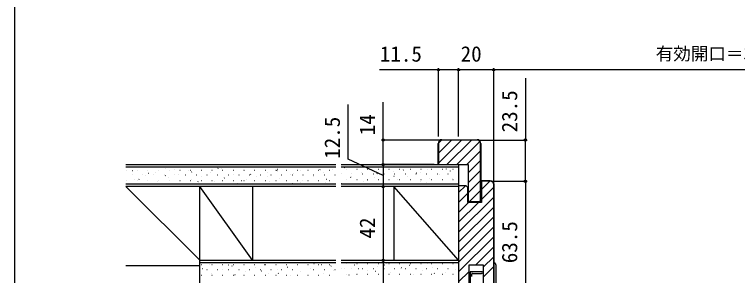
# Model space of a CAD drawing. Units: millimetres, scale not verified. Extents: x -525 to 525, y -783 to 779.
# Drawn here: x -525 to -113.2, y -164.7 to -16.1 of the extents above; entities that cross this region are included whole.
import ezdxf
from ezdxf.enums import TextEntityAlignment as Align

# ---------------------------------------------------------------- set-up
doc = ezdxf.new("R2010")
doc.units = ezdxf.units.MM
doc.header["$LTSCALE"] = 4
for name, color, linetype in [('0-6_YKK_13', 4, 'Continuous'), ('0-8_YKK_D', 6, 'Continuous'), ('0-9_YKK_ZWAK', 7, 'Continuous'), ('0-A_YSS_K', 3, 'Continuous'), ('0-B_YSS_KE', 3, 'Continuous')]:
    doc.layers.add(name, color=color, linetype=linetype)
doc.styles.add('ＭＳ ゴシック', font='')
doc.styles.get('ＭＳ ゴシック').set_extended_font_data('MS Gothic')

msp = doc.modelspace()

# ---------------------------------------------------------------- linework, layer by layer
at = {"layer": '0-6_YKK_13'}
for p, q in [((-251.8, -157.579), (-251.419, -157.579)), ((-251.8, -171.579), (-251.8, -157.579)), ((-251.133, -157.787), (-250.8, -158.829)), ((-250.8, -158.829), (-250.8, -159.085)), ((-250.8, -159.085), (-250.8, -170.072)), ((-265.5, -163.079), (-265.5, -174.579)), ((-259, -162.579), (-265, -162.579)), ((-264.5, -165.279), (-264.5, -163.879)), ((-264.2, -163.579), (-259, -163.579))]:
    msp.add_line(p, q, dxfattribs=at)
for centre, radius, start, end in [((-251.419, -157.879), 0.3, 17.74467, 90), ((-265, -163.079), 0.5, 90, 180), ((-264.2, -163.879), 0.3, 90, 180), ((-259, -163.079), 0.5, 270, 90)]:
    msp.add_arc(centre, radius, start, end, dxfattribs=at)
at = {"layer": '0-8_YKK_D'}
for p, q in [((-283.497, -85.579), (-283.497, -46.578)), ((-271.997, -85.64), (-271.997, -46.578)), ((-271.997, -85.64), (-271.997, -46.578)), ((-252, -47.578), (-271.997, -47.578)), ((-252, -112.079), (-252, -46.578)), ((-251.997, -85.379), (-251.997, -46.578)), ((84.5, -47.578), (-251.997, -47.578)), ((-234, -52.362), (-234, -87.579)), ((-282.497, -87.579), (-315.995, -87.579)), ((-260.497, -87.579), (-233, -87.579)), ((-234, -111.079), (-234, -87.579)), ((-285.997, -101.578), (-315.995, -101.578)), ((-285.997, -101.578), (-315.995, -101.578)), ((-314.995, -101.578), (-314.995, -114.078)), ((-253.571, -111.079), (-233, -111.079)), ((-253.571, -111.079), (-233, -111.079)), ((-234, -111.079), (-234, -174.579)), ((-275.997, -114.078), (-315.995, -114.078)), ((-275.997, -114.078), (-315.995, -114.078)), ((-314.995, -114.078), (-314.995, -156.079))]:
    msp.add_line(p, q, dxfattribs=at)
for points in [[(-271.997, -47.578), (-283.497, -47.578), (-317.047, -47.578)], [(-314.995, -107.828), (-334.995, -98.422), (-334.995, -67.422)], [(-314.995, -101.578), (-314.995, -87.579), (-314.995, -65.961)], [(-314.995, -156.079), (-314.995, -168.579), (-314.995, -201.129)]]:
    msp.add_lwpolyline(points, dxfattribs=at)
for centre in [(-283.497, -47.578), (-271.997, -47.578), (-271.997, -47.578), (-252, -47.578), (-251.997, -47.578), (-314.995, -87.579), (-234, -87.579), (-314.995, -101.578), (-314.995, -101.578), (-234, -111.079), (-234, -111.079), (-314.995, -114.078), (-314.995, -114.078), (-314.995, -156.079), (-314.995, -156.079)]:
    msp.add_circle(centre, 0.637, dxfattribs=at)
at = {"layer": '0-9_YKK_ZWAK'}
msp.add_line((-525, 746.6), (-525, -783.4), dxfattribs=at)
at = {"layer": '0-A_YSS_K'}
for p, q in [((-283.497, -95.017), (-276.059, -87.579)), ((-283.497, -100.674), (-270.402, -87.579)), ((-283.484, -89.346), (-281.73, -87.592)), ((-278.745, -101.579), (-264.745, -87.579)), ((-273.089, -101.579), (-259.894, -88.384)), ((-267.432, -101.579), (-259.497, -93.644)), ((-461.5, -101.579), (-341.865, -101.579)), ((-338.865, -101.579), (-272, -101.579)), ((-272, -101.579), (-272, -168.579)), ((-266.497, -106.301), (-259.497, -99.301)), ((-341.865, -103.079), (-461.5, -103.079)), ((-461.214, -104.658), (-461.114, -104.658)), ((-457.678, -104.888), (-457.659, -104.881)), ((-455.134, -104.658), (-455.034, -104.658)), ((-449.054, -104.658), (-448.954, -104.658)), ((-448.724, -106.467), (-448.557, -106.356)), ((-444.66, -105.96), (-444.641, -105.953)), ((-442.974, -104.658), (-442.874, -104.658)), ((-439.173, -104.017), (-439.154, -104.01)), ((-436.894, -104.658), (-436.794, -104.658)), ((-433.74, -104.385), (-433.574, -104.274)), ((-431.641, -107.031), (-431.622, -107.025)), ((-430.814, -104.658), (-430.714, -104.658)), ((-426.155, -105.089), (-426.136, -105.082)), ((-424.734, -104.658), (-424.634, -104.658)), ((-424.135, -105.863), (-423.968, -105.752)), ((-418.654, -104.658), (-418.554, -104.658)), ((-413.136, -106.16), (-413.117, -106.154)), ((-412.574, -104.658), (-412.474, -104.658)), ((-409.151, -103.781), (-408.984, -103.67)), ((-406.896, -103.951), (-406.877, -103.944)), ((-406.494, -104.658), (-406.394, -104.658)), ((-400.414, -104.658), (-400.314, -104.658)), ((-394.334, -104.658), (-394.234, -104.658)), ((-393.878, -105.022), (-393.859, -105.016)), ((-390.558, -107.145), (-390.391, -107.035)), ((-388.254, -104.658), (-388.154, -104.658)), ((-382.174, -104.658), (-382.074, -104.658)), ((-380.859, -106.094), (-380.84, -106.088)), ((-376.094, -104.658), (-375.994, -104.658)), ((-375.574, -105.063), (-375.407, -104.953)), ((-375.279, -104.118), (-375.26, -104.111)), ((-370.014, -104.658), (-369.914, -104.658)), ((-365.968, -106.541), (-365.802, -106.431)), ((-363.934, -104.658), (-363.834, -104.658)), ((-362.26, -105.19), (-362.241, -105.183)), ((-357.854, -104.658), (-357.754, -104.658)), ((-356.774, -103.247), (-356.755, -103.24)), ((-351.774, -104.658), (-351.674, -104.658)), ((-350.984, -104.459), (-350.818, -104.349)), ((-349.242, -106.262), (-349.223, -106.255)), ((-345.694, -104.658), (-345.594, -104.658)), ((-343.755, -104.319), (-343.737, -104.312)), ((-272, -103.079), (-338.865, -103.079)), ((-338.865, -106.848), (-338.83, -106.848)), ((-337.182, -103.4), (-337.015, -103.29)), ((-336.08, -104.098), (-335.98, -104.098)), ((-334.987, -103.136), (-334.969, -103.13)), ((-332.85, -106.848), (-332.75, -106.848)), ((-330, -104.098), (-329.9, -104.098)), ((-327.455, -106.151), (-327.436, -106.144)), ((-326.77, -106.848), (-326.67, -106.848)), ((-323.92, -104.098), (-323.82, -104.098)), ((-321.969, -104.208), (-321.95, -104.201)), ((-320.69, -106.848), (-320.59, -106.848)), ((-318.588, -106.765), (-318.422, -106.654)), ((-317.84, -104.098), (-317.74, -104.098)), ((-314.61, -106.848), (-314.51, -106.848)), ((-311.76, -104.098), (-311.66, -104.098)), ((-308.95, -105.28), (-308.932, -105.273)), ((-308.53, -106.848), (-308.43, -106.848)), ((-305.68, -104.098), (-305.58, -104.098)), ((-303.604, -104.683), (-303.438, -104.572)), ((-302.45, -106.848), (-302.35, -106.848)), ((-299.6, -104.098), (-299.5, -104.098)), ((-296.37, -106.848), (-296.27, -106.848)), ((-295.932, -106.352), (-295.913, -106.345)), ((-293.999, -106.161), (-293.832, -106.05)), ((-293.52, -104.098), (-293.42, -104.098)), ((-290.29, -106.848), (-290.19, -106.848)), ((-289.692, -104.142), (-289.673, -104.135)), ((-287.44, -104.098), (-287.34, -104.098)), ((-284.21, -106.848), (-284.11, -106.848)), ((-281.36, -104.098), (-281.26, -104.098)), ((-279.015, -104.078), (-278.848, -103.968)), ((-278.13, -106.848), (-278.03, -106.848)), ((-276.673, -105.214), (-276.654, -105.207)), ((-275.28, -104.098), (-275.18, -104.098)), ((-272.05, -106.848), (-272, -106.848)), ((-266.497, -111.958), (-259.497, -104.958)), ((-461.214, -110.638), (-461.114, -110.638)), ((-457.984, -107.408), (-457.884, -107.408)), ((-456.48, -110.145), (-456.461, -110.139)), ((-455.134, -110.638), (-455.034, -110.638)), ((-454.103, -110.027), (-453.936, -109.916)), ((-451.904, -107.408), (-451.804, -107.408)), ((-450.24, -107.936), (-450.221, -107.929)), ((-449.054, -110.638), (-448.954, -110.638)), ((-445.824, -107.408), (-445.724, -107.408)), ((-442.974, -110.638), (-442.874, -110.638)), ((-439.744, -107.408), (-439.644, -107.408)), ((-439.119, -107.945), (-438.952, -107.834)), ((-437.221, -109.007), (-437.203, -109.001)), ((-436.894, -110.638), (-436.794, -110.638)), ((-433.664, -107.408), (-433.564, -107.408)), ((-430.814, -110.638), (-430.714, -110.638)), ((-427.584, -107.408), (-427.484, -107.408)), ((-424.734, -110.638), (-424.634, -110.638)), ((-424.203, -110.079), (-424.184, -110.073)), ((-421.504, -107.408), (-421.404, -107.408)), ((-418.654, -110.638), (-418.554, -110.638)), ((-418.623, -108.103), (-418.604, -108.096)), ((-415.424, -107.408), (-415.324, -107.408)), ((-412.574, -110.638), (-412.474, -110.638)), ((-411.184, -111.151), (-411.166, -111.144)), ((-409.344, -107.408), (-409.244, -107.408)), ((-406.494, -110.638), (-406.394, -110.638)), ((-405.604, -109.175), (-405.585, -109.168)), ((-405.541, -109.227), (-405.375, -109.117)), ((-403.264, -107.408), (-403.164, -107.408)), ((-400.414, -110.638), (-400.314, -110.638)), ((-400.118, -107.232), (-400.099, -107.226)), ((-397.184, -107.408), (-397.084, -107.408)), ((-395.936, -110.705), (-395.769, -110.595)), ((-394.334, -110.638), (-394.234, -110.638)), ((-392.586, -110.247), (-392.567, -110.24)), ((-391.104, -107.408), (-391.004, -107.408)), ((-388.254, -110.638), (-388.154, -110.638)), ((-387.099, -108.304), (-387.08, -108.297)), ((-385.024, -107.408), (-384.924, -107.408)), ((-382.174, -110.638), (-382.074, -110.638)), ((-380.952, -108.623), (-380.785, -108.513)), ((-378.944, -107.408), (-378.844, -107.408)), ((-376.094, -110.638), (-375.994, -110.638)), ((-374.081, -109.376), (-374.062, -109.369)), ((-372.864, -107.408), (-372.764, -107.408)), ((-370.014, -110.638), (-369.914, -110.638)), ((-367.841, -107.166), (-367.822, -107.159)), ((-366.784, -107.408), (-366.684, -107.408)), ((-363.934, -110.638), (-363.834, -110.638)), ((-361.062, -110.448), (-361.043, -110.441)), ((-360.704, -107.408), (-360.604, -107.408)), ((-357.854, -110.638), (-357.754, -110.638)), ((-354.822, -108.238), (-354.803, -108.231)), ((-354.624, -107.408), (-354.524, -107.408)), ((-351.774, -110.638), (-351.674, -110.638)), ((-348.544, -107.408), (-348.444, -107.408)), ((-347.375, -109.905), (-347.208, -109.795)), ((-345.694, -110.638), (-345.594, -110.638)), ((-342.464, -107.408), (-342.364, -107.408)), ((-336.08, -110.078), (-335.98, -110.078)), ((-333.572, -108.847), (-333.406, -108.736)), ((-333.036, -108.127), (-333.017, -108.12)), ((-330, -110.078), (-329.9, -110.078)), ((-323.967, -110.325), (-323.8, -110.214)), ((-323.92, -110.078), (-323.82, -110.078)), ((-320.017, -109.199), (-319.998, -109.192)), ((-317.84, -110.078), (-317.74, -110.078)), ((-314.437, -107.223), (-314.418, -107.216)), ((-311.76, -110.078), (-311.66, -110.078)), ((-308.983, -108.243), (-308.816, -108.132)), ((-306.999, -110.271), (-306.98, -110.264)), ((-305.68, -110.078), (-305.58, -110.078)), ((-301.418, -108.295), (-301.399, -108.288)), ((-299.6, -110.078), (-299.5, -110.078)), ((-293.52, -110.078), (-293.42, -110.078)), ((-288.4, -109.366), (-288.381, -109.36)), ((-287.44, -110.078), (-287.34, -110.078)), ((-282.913, -107.424), (-282.895, -107.417)), ((-281.36, -110.078), (-281.26, -110.078)), ((-275.406, -109.525), (-275.239, -109.415)), ((-275.381, -110.438), (-275.362, -110.431)), ((-275.28, -110.078), (-275.18, -110.078)), ((-266.497, -117.615), (-259.497, -110.615)), ((-259, -115.774), (-254.304, -111.079)), ((-461.5, -112.579), (-341.865, -112.579)), ((-341.865, -114.079), (-461.5, -114.079)), ((-419.5, -156.079), (-461.5, -114.079)), ((-443.462, -111.217), (-443.443, -111.211)), ((-430.443, -112.289), (-430.424, -112.282)), ((-420.525, -111.309), (-420.359, -111.199)), ((-419.5, -159.079), (-419.5, -114.079)), ((-398.166, -112.223), (-398.147, -112.216)), ((-379.567, -111.319), (-379.548, -111.312)), ((-366.549, -112.39), (-366.53, -112.384)), ((-362.359, -111.987), (-362.192, -111.877)), ((-348.044, -111.519), (-348.025, -111.513)), ((-338.865, -112.35), (-338.784, -112.296)), ((-338.865, -112.579), (-272, -112.579)), ((-272, -114.079), (-338.865, -114.079)), ((-326.257, -111.409), (-326.239, -111.402)), ((-313.239, -112.48), (-313.22, -112.474)), ((-309, -114.079), (-309, -156.079)), ((-272, -156.079), (-309, -114.079)), ((-293.98, -111.342), (-293.961, -111.336)), ((-290.389, -111.607), (-290.223, -111.497)), ((-280.962, -112.414), (-280.943, -112.408)), ((-272, -117.461), (-268.118, -113.579)), ((-259, -121.431), (-252, -114.431)), ((-272, -123.118), (-266.7, -117.818)), ((-265.804, -122.579), (-259.497, -116.272)), ((-272, -140.088), (-252, -120.088)), ((-272, -128.774), (-266.304, -123.079)), ((-272, -134.431), (-260.647, -123.079)), ((-260.147, -122.579), (-259.497, -121.929)), ((-272, -145.745), (-252, -125.745)), ((-272, -151.402), (-252, -131.402)), ((-272, -157.059), (-252, -137.059)), ((-272, -162.716), (-252, -142.716)), ((-262.206, -158.579), (-252, -148.372)), ((-419.5, -156.079), (-341.865, -156.079)), ((-338.865, -156.079), (-272, -156.079)), ((-258, -160.029), (-252, -154.029)), ((-461.5, -159.079), (-419.5, -159.079)), ((-341.865, -157.579), (-419.5, -157.579)), ((-419.5, -264.079), (-419.5, -159.079)), ((-418.654, -158.518), (-418.554, -158.518)), ((-414.028, -158.249), (-414.009, -158.243)), ((-412.574, -158.518), (-412.474, -158.518)), ((-406.494, -158.518), (-406.394, -158.518)), ((-403.012, -158.731), (-402.845, -158.62)), ((-401.009, -159.321), (-400.99, -159.314)), ((-400.414, -158.518), (-400.314, -158.518)), ((-394.334, -158.518), (-394.234, -158.518)), ((-388.254, -158.518), (-388.154, -158.518)), ((-387.991, -160.393), (-387.972, -160.386)), ((-382.504, -158.45), (-382.485, -158.443)), ((-382.174, -158.518), (-382.074, -158.518)), ((-376.094, -158.518), (-375.994, -158.518)), ((-370.014, -158.518), (-369.914, -158.518)), ((-369.486, -159.522), (-369.467, -159.515)), ((-369.434, -160.013), (-369.267, -159.903)), ((-363.934, -158.518), (-363.834, -158.518)), ((-357.854, -158.518), (-357.754, -158.518)), ((-356.467, -160.594), (-356.448, -160.587)), ((-354.45, -157.931), (-354.283, -157.821)), ((-351.774, -158.518), (-351.674, -158.518)), ((-350.227, -158.384), (-350.208, -158.377)), ((-345.694, -158.518), (-345.594, -158.518)), ((-344.845, -159.409), (-344.678, -159.299)), ((-272, -157.579), (-338.865, -157.579)), ((-336.08, -157.918), (-335.98, -157.918)), ((-331.437, -158.698), (-331.418, -158.691)), ((-330, -157.918), (-329.9, -157.918)), ((-323.92, -157.918), (-323.82, -157.918)), ((-318.418, -159.77), (-318.4, -159.763)), ((-317.84, -157.918), (-317.74, -157.918)), ((-314.218, -158.721), (-314.051, -158.611)), ((-312.932, -157.827), (-312.913, -157.82)), ((-311.76, -157.918), (-311.66, -157.918)), ((-305.68, -157.918), (-305.58, -157.918)), ((-304.612, -160.199), (-304.446, -160.088)), ((-299.914, -158.899), (-299.895, -158.892)), ((-299.6, -157.918), (-299.5, -157.918)), ((-293.52, -157.918), (-293.42, -157.918)), ((-289.628, -158.117), (-289.462, -158.006)), ((-287.44, -157.918), (-287.34, -157.918)), ((-286.895, -159.971), (-286.876, -159.964)), ((-281.36, -157.918), (-281.26, -157.918)), ((-280.655, -157.761), (-280.636, -157.754)), ((-275.28, -157.918), (-275.18, -157.918)), ((-258, -165.686), (-252, -159.686)), ((-418.654, -164.498), (-418.554, -164.498)), ((-417.995, -160.813), (-417.829, -160.702)), ((-415.424, -161.268), (-415.324, -161.268)), ((-412.83, -163.507), (-412.811, -163.5)), ((-412.574, -164.498), (-412.474, -164.498)), ((-409.344, -161.268), (-409.244, -161.268)), ((-406.589, -161.297), (-406.571, -161.291)), ((-406.494, -164.498), (-406.394, -164.498)), ((-403.264, -161.268), (-403.164, -161.268)), ((-400.414, -164.498), (-400.314, -164.498)), ((-399.811, -164.579), (-399.792, -164.572)), ((-399.402, -164.177), (-399.235, -164.067)), ((-397.184, -161.268), (-397.084, -161.268)), ((-394.334, -164.498), (-394.234, -164.498)), ((-393.571, -162.369), (-393.552, -162.362)), ((-391.104, -161.268), (-391.004, -161.268)), ((-388.254, -164.498), (-388.154, -164.498)), ((-385.024, -161.268), (-384.924, -161.268)), ((-384.418, -162.095), (-384.251, -161.985)), ((-382.174, -164.498), (-382.074, -164.498)), ((-380.552, -163.441), (-380.534, -163.434)), ((-378.944, -161.268), (-378.844, -161.268)), ((-376.094, -164.498), (-375.994, -164.498)), ((-374.972, -161.465), (-374.953, -161.458)), ((-374.813, -163.573), (-374.646, -163.463)), ((-372.864, -161.268), (-372.764, -161.268)), ((-370.014, -164.498), (-369.914, -164.498)), ((-367.534, -164.513), (-367.515, -164.506)), ((-366.784, -161.268), (-366.684, -161.268)), ((-363.934, -164.498), (-363.834, -164.498)), ((-361.954, -162.537), (-361.935, -162.53)), ((-357.854, -164.498), (-357.754, -164.498)), ((-354.624, -161.268), (-354.524, -161.268)), ((-351.774, -164.498), (-351.674, -164.498)), ((-348.935, -163.608), (-348.916, -163.602)), ((-348.544, -161.268), (-348.444, -161.268)), ((-345.694, -164.498), (-345.594, -164.498)), ((-343.449, -161.666), (-343.43, -161.659)), ((-342.464, -161.268), (-342.364, -161.268)), ((-338.865, -160.668), (-338.83, -160.668)), ((-337.017, -160.674), (-336.999, -160.668)), ((-336.08, -163.898), (-335.98, -163.898)), ((-334.58, -164.363), (-334.413, -164.253)), ((-332.85, -160.668), (-332.75, -160.668)), ((-330.239, -163.956), (-330.22, -163.949)), ((-330, -163.898), (-329.9, -163.898)), ((-329.202, -160.803), (-329.035, -160.693)), ((-326.77, -160.668), (-326.67, -160.668)), ((-323.999, -161.746), (-323.98, -161.739)), ((-323.92, -163.898), (-323.82, -163.898)), ((-320.69, -160.668), (-320.59, -160.668)), ((-319.596, -162.281), (-319.43, -162.171)), ((-317.84, -163.898), (-317.74, -163.898)), ((-314.61, -160.668), (-314.51, -160.668)), ((-311.76, -163.898), (-311.66, -163.898)), ((-310.98, -162.818), (-310.962, -162.811)), ((-308.53, -160.668), (-308.43, -160.668)), ((-305.68, -163.898), (-305.58, -163.898)), ((-305.4, -160.842), (-305.381, -160.835)), ((-302.45, -160.668), (-302.35, -160.668)), ((-299.6, -163.898), (-299.5, -163.898)), ((-297.962, -163.89), (-297.943, -163.883)), ((-296.37, -160.668), (-296.27, -160.668)), ((-293.52, -163.898), (-293.42, -163.898)), ((-292.381, -161.913), (-292.363, -161.907)), ((-290.29, -160.668), (-290.19, -160.668)), ((-287.44, -163.898), (-287.34, -163.898)), ((-286.019, -163.563), (-285.852, -163.453)), ((-284.21, -160.668), (-284.11, -160.668)), ((-281.36, -163.898), (-281.26, -163.898)), ((-279.363, -162.985), (-279.344, -162.979)), ((-278.13, -160.668), (-278.03, -160.668)), ((-275.28, -163.898), (-275.18, -163.898)), ((-273.877, -161.043), (-273.858, -161.036)), ((-272, -168.372), (-266, -162.372))]:
    msp.add_line(p, q, dxfattribs=at)
msp.add_lwpolyline([(-389.5, -114.079), (-389.5, -156.079), (-419.5, -114.079)], dxfattribs=at)
at = {"layer": '0-B_YSS_KE'}
for p, q in [((-281.497, -87.379), (-261.497, -87.379)), ((-261.497, -87.579), (-281.497, -87.579)), ((-252, -174.579), (-252, -113.079))]:
    msp.add_line(p, q, dxfattribs=at)
for points in [[(-276.497, -101.579), (-276.497, -101.779), (-283.697, -101.779), (-283.697, -89.579)], [(-283.497, -89.579), (-283.497, -101.579), (-266.497, -101.579), (-266.497, -122.579)], [(-266.497, -122.579), (-259.497, -122.579), (-259.497, -89.579)], [(-259.297, -89.579), (-259.297, -122.779), (-264.497, -122.779), (-264.497, -122.579)], [(-254, -111.079), (-259, -111.079), (-259, -123.079), (-266.7, -123.079), (-266.7, -114.579), (-267.7, -113.579), (-272, -113.579), (-272, -174.579), (-266, -174.579), (-266, -158.579), (-258, -158.579), (-258, -174.579), (-252, -174.579)], [(-254, -110.879), (-259.2, -110.879), (-259.2, -117.879), (-259, -117.879)], [(-258, -170.779), (-258.2, -170.779), (-258.2, -174.779), (-251.8, -174.779), (-251.8, -113.079)]]:
    msp.add_lwpolyline(points, dxfattribs=at)
for centre, radius, start, end in [((-281.497, -89.579), 2.2, 90, 180), ((-281.497, -89.579), 2, 90, 180), ((-261.497, -89.579), 2.2, 360, 90), ((-261.497, -89.579), 2, 0, 90), ((-254, -113.079), 2.2, 359.99998, 90.00002), ((-254, -113.079), 2, 0.00001, 89.99999)]:
    msp.add_arc(centre, radius, start, end, dxfattribs=at)

# ---------------------------------------------------------------- texts
at = {"layer": '0-8_YKK_D', "style": 'ＭＳ ゴシック'}
for s, height, p in [('11.5', 8.798, (-316.888, -45.578)), ('20', 8.798, (-270.862, -45.578)), ('有効開口＝3W／4－55.5', 7.331, (-159.743, -44.271))]:
    msp.add_text(s, height=height, dxfattribs=at).set_placement(p, align=Align.BOTTOM_LEFT)
for s, p in [('23.5', (-236, -83.202)), ('14', (-316.995, -84.87)), ('12.5', (-336.995, -98.263)), ('42', (-316.995, -143.669)), ('63.5', (-236, -157.726))]:
    msp.add_text(s, height=8.798, rotation=90, dxfattribs=at).set_placement(p, align=Align.BOTTOM_LEFT)

doc.saveas('drawing.dxf')
